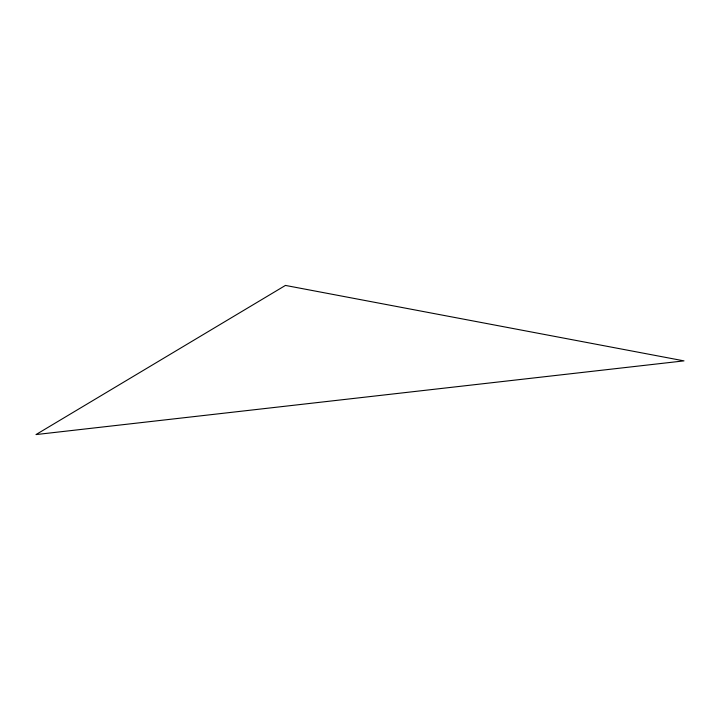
<?xml version="1.0" encoding="UTF-8"?>
<svg xmlns="http://www.w3.org/2000/svg" width="720" height="720" viewBox="0 0 720 720"><rect width="100%" height="100%" fill="white"/><g stroke="black" fill="none" stroke-linecap="round" stroke-linejoin="round"><path stroke-width="1.08" d="M285.444 285.426L36 434.574L684 360.873L285.444 285.426"/></g></svg>
